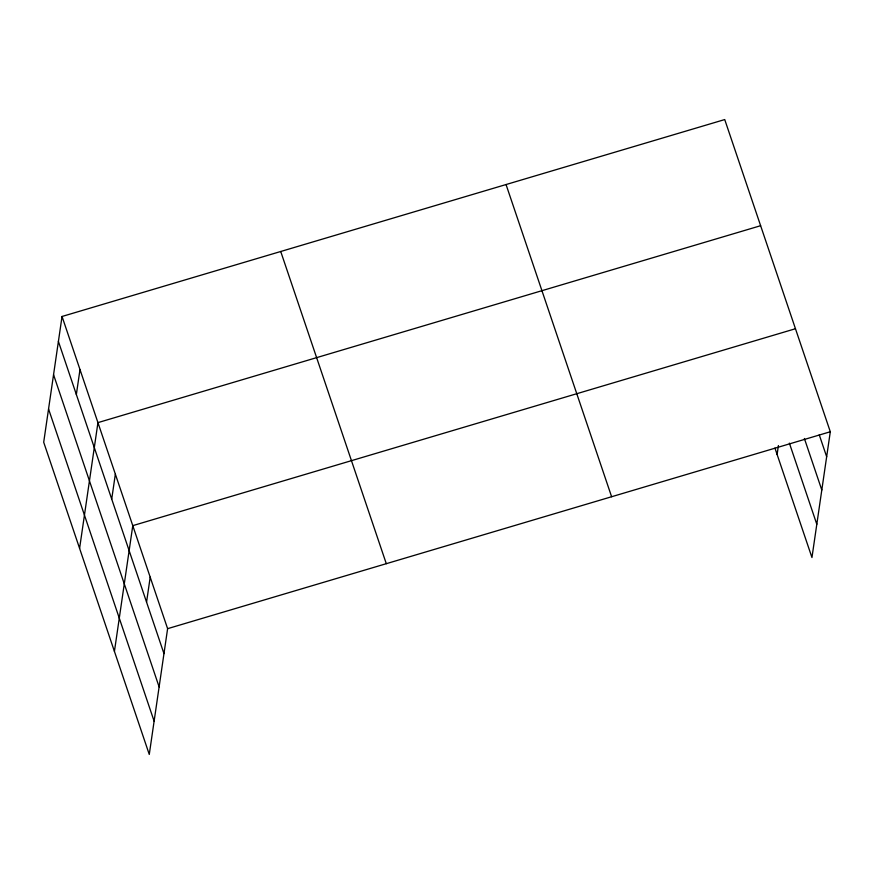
<?xml version="1.0" encoding="UTF-8"?>
<svg xmlns="http://www.w3.org/2000/svg" width="874" height="874" viewBox="0 0 874 874"><rect width="100%" height="100%" fill="white"/><g stroke="black" fill="none" stroke-linecap="round" stroke-linejoin="round"><path stroke-width="1.31" d="M62.043 316.475L43.7 442.244L149.268 754.437L167.611 628.668L62.043 316.475L724.732 119.563L830.3 431.756L811.957 557.525L774.943 448.067M76.355 394.513L79.993 369.549M79.589 548.391L97.943 422.623L760.62 225.71M111.719 499.098L115.357 474.134M114.428 651.414L132.782 525.645L795.46 328.733M146.559 602.131L150.197 577.157M777.117 454.502L778.417 445.543M167.611 628.668L830.3 431.756M819.255 434.837L826.662 456.731M804.386 438.486L821.8 489.997M789.375 443.129L816.808 524.269M506.046 184.534L611.614 496.738M280.729 251.493L386.297 563.686M58.405 341.439L163.973 653.643M53.554 374.706L159.123 686.909M48.551 408.977L154.119 721.181"/></g></svg>
